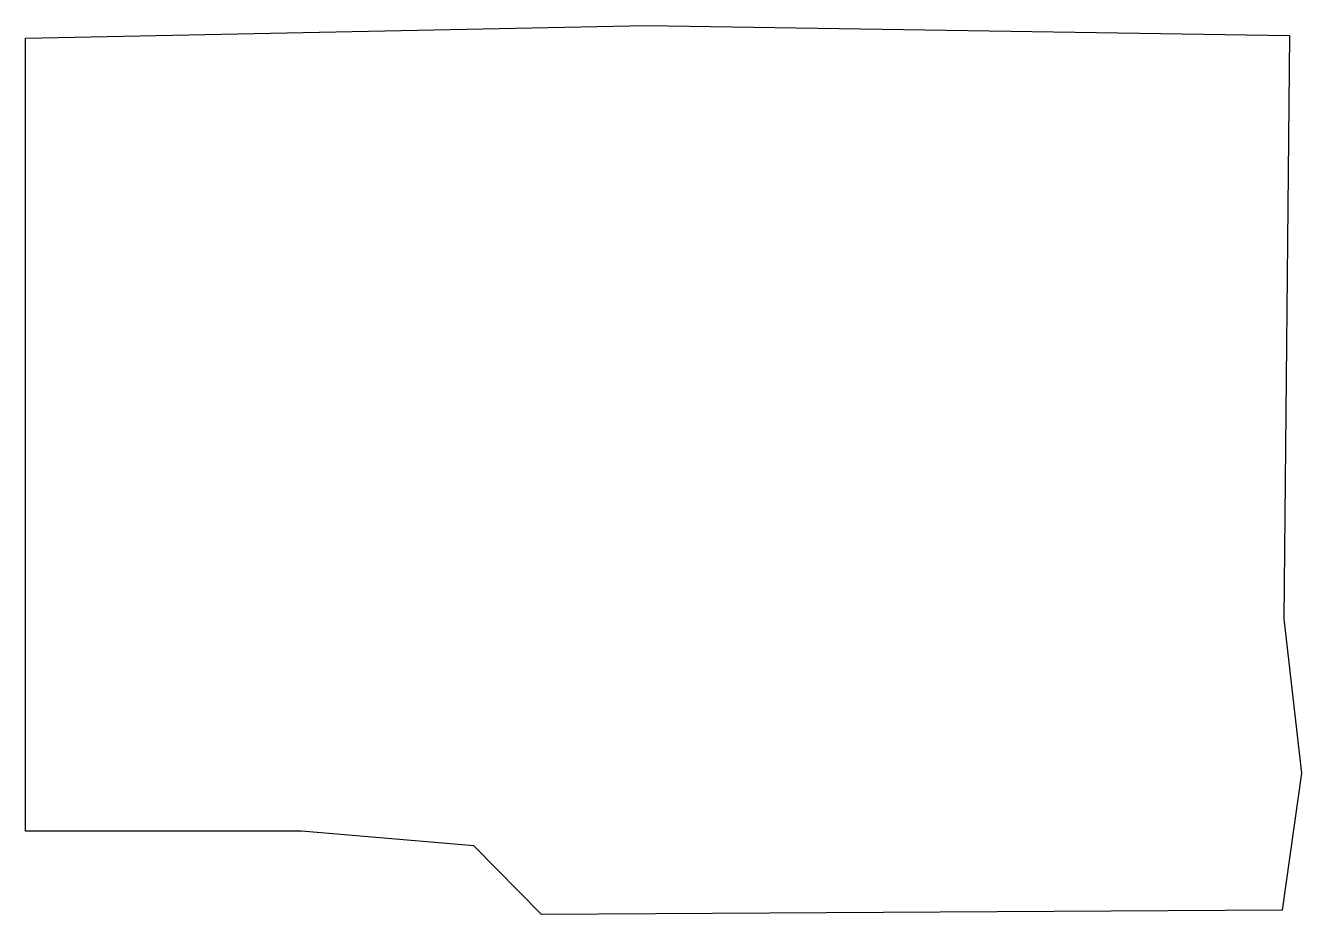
# Model space of a CAD drawing. Header units: millimetres. Extents: x -11 to 129, y -21 to 77.
import ezdxf

# ---------------------------------------------------------------- set-up
doc = ezdxf.new("R2010")
doc.units = ezdxf.units.MM

msp = doc.modelspace()

# ---------------------------------------------------------------- linework, layer by layer
for p, q in [((-11.43, 76.05), (57, 77.43)), ((57, 77.43), (127.96, 76.33)), ((-11.43, -11.43), (-11.43, 76.05)), ((127.96, 76.33), (127.33, 12)), ((127.33, 12), (129.28, -5.04)), ((129.28, -5.04), (127.16, -20.14)), ((19, -11.43), (-11.43, -11.43)), ((38, -13.05), (19, -11.43)), ((45.47, -20.62), (38, -13.05)), ((127.16, -20.14), (45.47, -20.62))]:
    msp.add_line(p, q)

doc.saveas('drawing.dxf')
